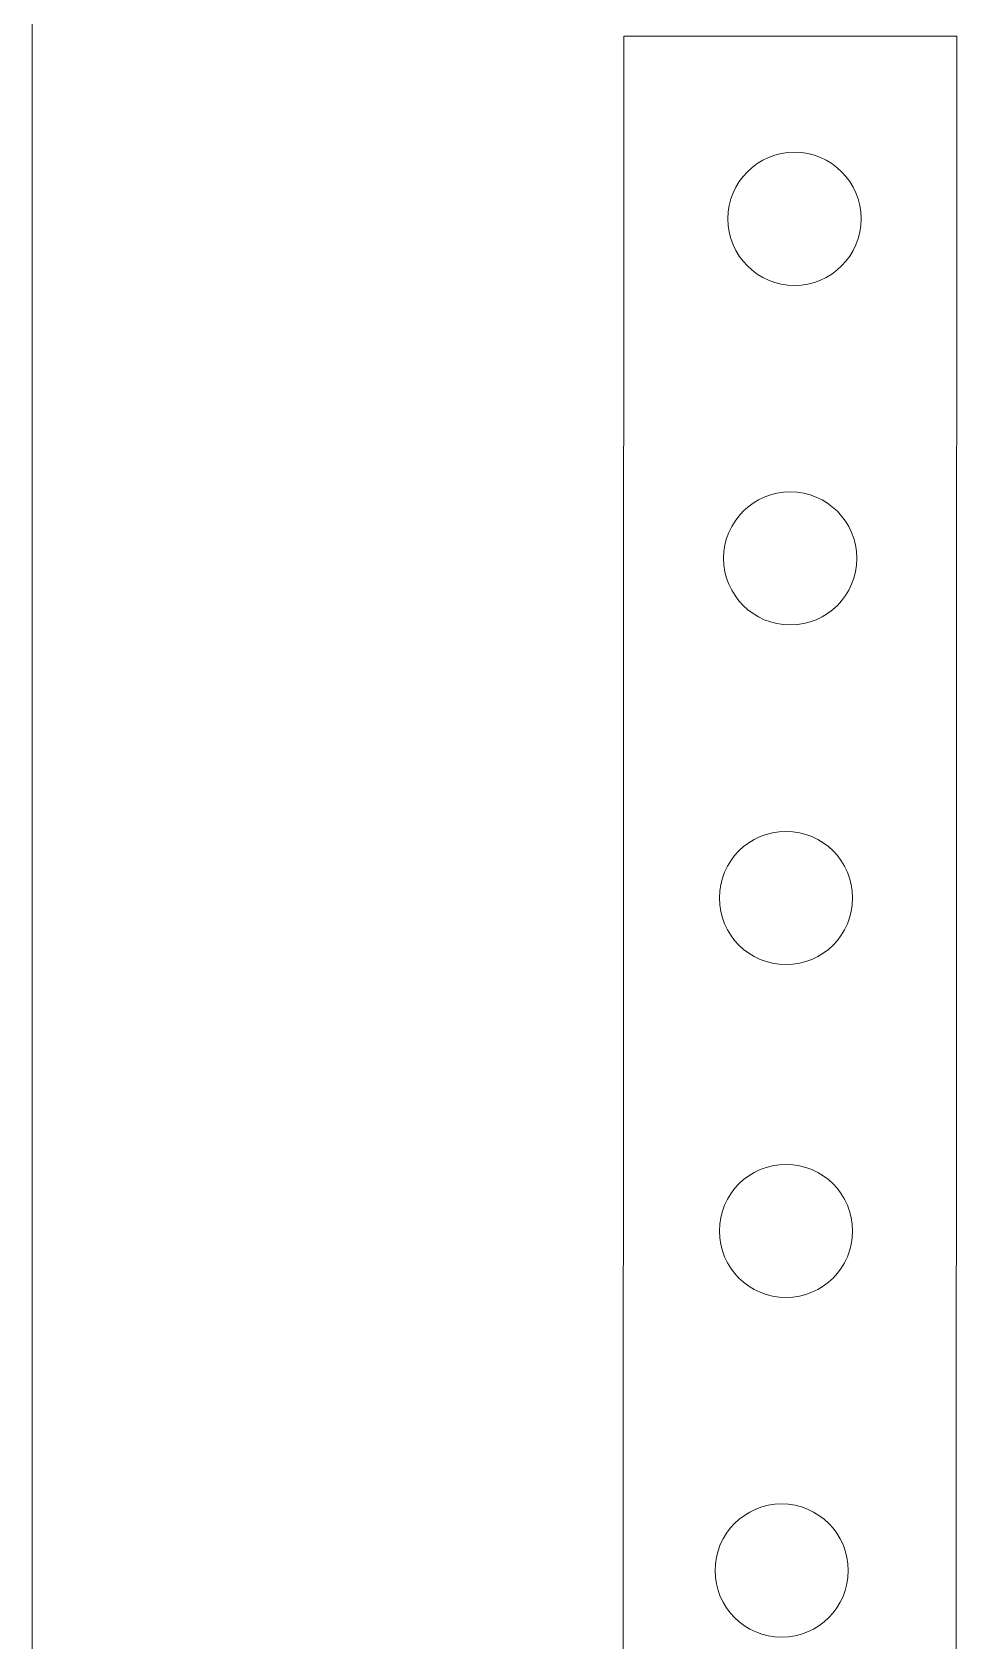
# Model space of a CAD drawing. Header units: millimetres. Extents: x 4962 to 7449, y 754 to 2938.
# Drawn here: x 5236.3 to 5291.8, y 2510.7 to 2607.3 of the extents above; entities that cross this region are included whole.
import ezdxf

# ---------------------------------------------------------------- set-up
doc = ezdxf.new("R2010")
doc.units = ezdxf.units.MM
doc.layers.add('002-PI-Kabelska kanalica', color=150, linetype='Continuous')
doc.layers.add('004-PI-DIN Šina', color=3, linetype='Continuous')

msp = doc.modelspace()

# ---------------------------------------------------------------- linework, layer by layer
at = {"layer": '002-PI-Kabelska kanalica', "color": 0, "linetype": 'ByBlock', "lineweight": 0}
msp.add_line((5236.271, 2759.351), (5236.271, 1076.351), dxfattribs=at)
at = {"layer": '004-PI-DIN Šina', "color": 0, "linetype": 'ByBlock', "lineweight": 0, "ltscale": 0.01}
for p, q in [((5271.785, 2607.11), (5271.271, 1179.695)), ((5291.271, 1179.695), (5291.785, 2607.11))]:
    msp.add_line(p, q, dxfattribs=at)
at = {"layer": '004-PI-DIN Šina', "color": 0, "linetype": 'ByBlock', "lineweight": 0}
msp.add_line((5271.785, 2607.11), (5291.785, 2607.11), dxfattribs=at)
at = {"layer": '004-PI-DIN Šina', "color": 0, "linetype": 'ByBlock', "lineweight": 0, "ltscale": 0.01}
for centre in [(5282.042, 2596.138), (5282.042, 2596.138), (5281.785, 2575.738), (5281.785, 2575.738), (5281.785, 2575.738), (5281.528, 2555.339), (5281.528, 2535.339), (5281.271, 2514.939)]:
    msp.add_circle(centre, 4, dxfattribs=at)

doc.saveas('drawing.dxf')
